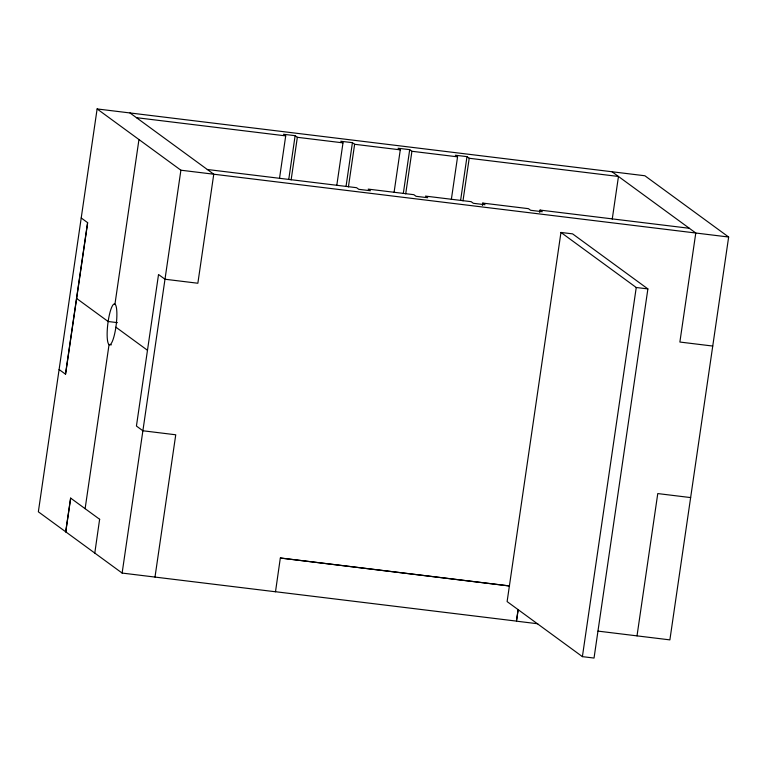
<?xml version="1.0" encoding="UTF-8"?>
<svg xmlns="http://www.w3.org/2000/svg" width="767" height="767" viewBox="0 0 767 767"><rect width="100%" height="100%" fill="white"/><g stroke="black" fill="none" stroke-linecap="round" stroke-linejoin="round"><path stroke-width="1.15" d="M598.03 631.116L669.879 639.879L728.65 237.022L644.874 175.758L97.121 108.943L38.35 511.8L122.126 573.064L275.497 591.769L280.329 557.983L509.47 585.93M65.483 374.162L87.582 222.631M65.684 531.79L70.602 498.071L99.71 519.345M65.77 531.857L70.698 498.128M85.118 508.674L109.058 344.556L111.378 344.834M114.954 304.125A20.556 4.209 -83 0 0 107.179 331.996A20.556 4.209 -83 0 0 113.88 336.895A20.556 4.209 -83 0 0 114.954 304.125L138.961 139.536M94.792 553.074L99.624 519.288M122.126 573.064L180.897 170.207L97.121 108.943M154.992 577.072L175.748 434.784L142.883 430.766L136.43 426.049L158.529 274.509L164.991 279.236L197.857 283.244L213.763 174.214L129.987 112.95M279.495 178.471L285.707 135.884L283.493 134.263L295.132 135.682L297.347 137.303L342.993 142.863L336.78 185.461M288.747 179.459L295.132 135.682M291.134 179.89L297.347 137.303M346.032 186.448L352.417 142.672L340.778 141.253L342.993 142.863M348.419 186.88L354.632 144.282L352.417 142.672M394.065 192.45L400.278 149.853L398.063 148.242L409.703 149.661L411.917 151.272L457.563 156.842L451.351 199.439M403.317 193.428L409.703 149.661M405.705 193.869L411.917 151.272M460.603 200.417L466.988 156.641L455.349 155.222L457.563 156.842M462.99 200.858L469.203 158.261L466.988 156.641M482.433 205.46L482.779 203.092L528.425 208.662L530.639 210.283L542.279 211.702L540.064 210.081L539.719 212.449M560.955 232.449L507.112 601.587L582.393 656.638L594.032 658.057L647.885 288.919L572.594 233.868L560.955 232.449L636.246 287.5L647.885 288.919M518.118 609.477L516.421 621.107L275.411 591.712M518.204 609.544L516.507 621.174L537.772 623.763M612.239 219.132L618.47 176.468L469.203 158.261M582.393 656.638L636.246 287.5M637.013 635.872L657.77 493.574L690.636 497.582M136.44 117.677L285.707 135.884M354.632 144.282L400.278 149.853M207.301 169.488L356.569 187.694L358.783 189.315L370.423 190.734L368.208 189.113L413.854 194.684L416.069 196.304L427.708 197.723L425.493 196.103L471.139 201.673L473.354 203.293L484.993 204.712L482.779 203.092M540.064 210.081L689.332 228.288M180.897 170.207L728.65 237.022M712.744 346.051L679.878 342.044L695.784 233.005L612.008 171.75M117.409 322.639L108.137 321.507L76.527 298.401M280.415 558.05L509.556 585.998M81.216 217.972L87.678 222.698L65.569 374.229L59.107 369.512M115.875 327.173L147.485 350.279"/></g></svg>
